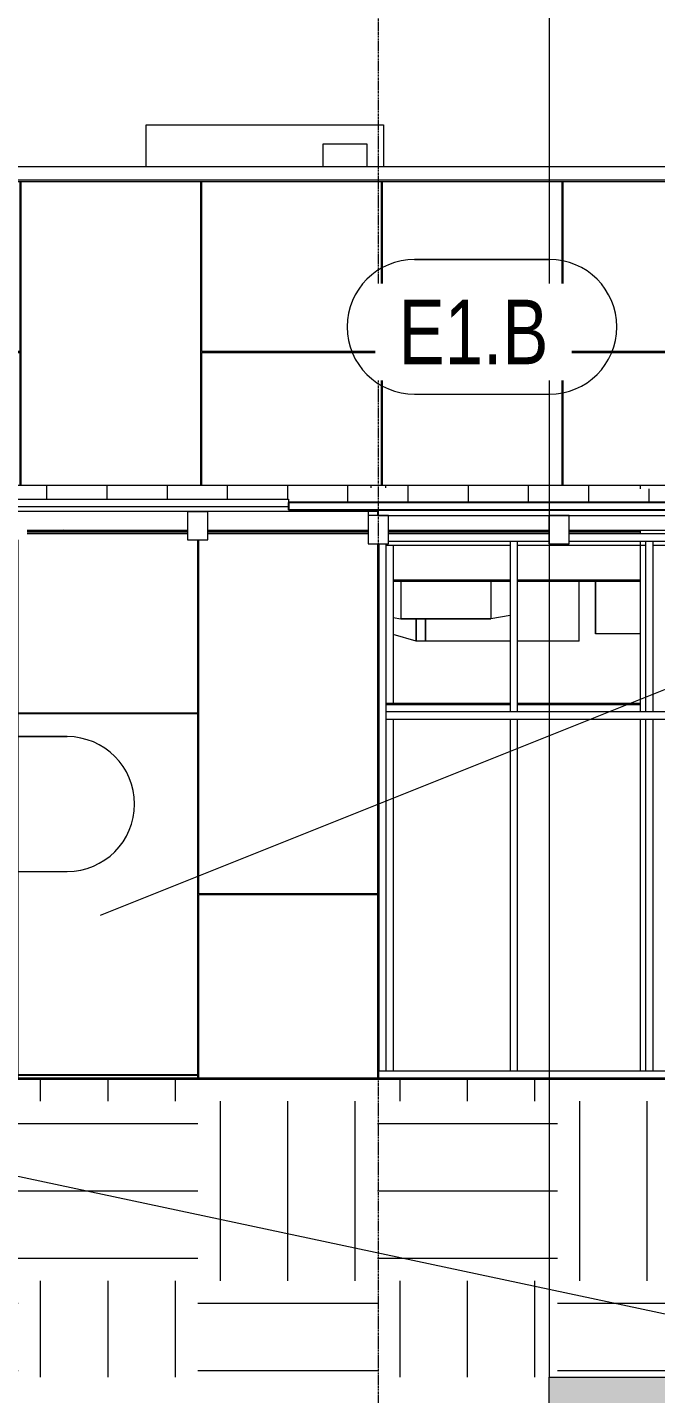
# Model space of a CAD drawing. Header units: inches. Extents: x 20230 to 40520, y -638 to 835.
# Drawn here: x 22449.3 to 22617.1, y -84.1 to 280.7 of the extents above; entities that cross this region are included whole.
import ezdxf

# ---------------------------------------------------------------- set-up
doc = ezdxf.new("R2010")
doc.units = ezdxf.units.IN
doc.header["$MEASUREMENT"] = 0
doc.linetypes.add('Grid Line 1_2_', pattern=[0.875, 0.5, -0.125, 0.125, -0.125])
for name, color, linetype, lineweight in [('A-ANNO-KEYN', 231, 'Continuous', 9), ('A-FLOR-LEVL', 51, 'Continuous', 9), ('A-GLAZ-CWMG', 51, 'Continuous', 9), ('A-ROOF', 132, 'Continuous', 9), ('A-ROOF-PATT', 132, 'Continuous', 9), ('A-WALL', 113, 'Continuous', 9), ('A-WALL-IDEN', 211, 'Continuous', 9), ('A-WALL-PATT', 111, 'Continuous', 9), ('C-TOPO', 7, 'Continuous', 9), ('G-ANNO-SYMB', 111, 'Continuous', 9), ('I-WALL', 2, 'Continuous', 9), ('M-EQPM', 50, 'Continuous', 9), ('M-HVAC-DUCT', 70, 'Continuous', 9), ('M-HVAC-DUCT-ANNO', 70, 'Continuous', 9), ('S-BEAM', 12, 'Continuous', 9), ('S-COLS', 52, 'Continuous', 9), ('S-GRID', 1, 'Continuous', 9)]:
    doc.layers.add(name, color=color, linetype=linetype, lineweight=lineweight)
doc.styles.add('Century Gothic', font='GOTHIC.TTF', dxfattribs={"width": 0.8, "height": 17.245342})

# ---------------------------------------------------------------- blocks, each defined once
blk = doc.blocks.new('Girt_C - 8_D-1405486-Elevation - West')
at = {"layer": 'S-BEAM'}
for p, q in [((22542.93, 100.3), (22543.18, 100.3)), ((22543.18, 99.82), (22542.93, 99.82)), ((22545.18, 100.3), (22578.24, 100.3)), ((22578.24, 99.82), (22545.18, 99.82)), ((22580.24, 100.3), (22613.05, 100.3)), ((22613.05, 99.82), (22580.24, 99.82)), ((22542.93, 96.32), (22543.18, 96.32))]:
    blk.add_line(p, q, dxfattribs=at)
blk = doc.blocks.new('W-Wide Flange-Column - B4_F-1389255-Elevation - West')
at = {"layer": 'S-COLS'}
for p, q in [((22547.05, 142.44), (22547.05, 100.3)), ((22547.05, 96), (22547.05, 2))]:
    blk.add_line(p, q, dxfattribs=at)
blk = doc.blocks.new('Carrier_48TC_Standard_Efficiency_Gas_Heat_Electric_Cooling_Packaged_Rooftop_Unit_3_to_15_nominal_tons - 15 ton 48TC__16-873539-Elevation - West')
at = {"layer": 'M-EQPM'}
for p, q in [((22481.05, 254.7), (22544.43, 254.7)), ((22481.05, 243.5), (22481.05, 254.7)), ((22544.43, 254.7), (22544.43, 243.5)), ((22540.05, 249.58), (22528.18, 249.58)), ((22528.18, 249.58), (22528.18, 243.5)), ((22540.05, 243.5), (22540.05, 249.58))]:
    blk.add_line(p, q, dxfattribs=at)
blk = doc.blocks.new('W-Wide Flange - W12X19-1098423-Elevation - West')
at = {"layer": 'S-BEAM'}
for p, q in [((22547.05, 133.2), (22578.24, 133.2)), ((22547.05, 132.85), (22578.24, 132.85)), ((22580.24, 133.2), (22613.05, 133.2)), ((22580.24, 132.85), (22613.05, 132.85))]:
    blk.add_line(p, q, dxfattribs=at)
blk = doc.blocks.new('Rectangular Mullion - Exterior 2_ x 4_5_-1135311-Elevation - West')
at = {"layer": 'A-GLAZ-CWMG'}
for p in [(22543.18, 0), (22579.24, 2)]:
    blk.add_line(p, (22543.18, 2), dxfattribs=at)
blk = doc.blocks.new('Rectangular Mullion - Exterior 2_ x 4_5_-1142371-Elevation - West')
at = {"layer": 'A-GLAZ-CWMG'}
for p, q in [((22543.18, 142.86), (22543.18, 97)), ((22545.18, 97), (22545.18, 142.86))]:
    blk.add_line(p, q, dxfattribs=at)
blk = doc.blocks.new('Rectangular Mullion - Exterior 2_ x 4_5_-1142372-Elevation - West')
at = {"layer": 'A-GLAZ-CWMG'}
for p, q in [((22543.18, 97), (22543.18, 2)), ((22545.18, 2), (22545.18, 97)), ((22545.18, 2), (22543.18, 2))]:
    blk.add_line(p, q, dxfattribs=at)
blk = doc.blocks.new('Rectangular Mullion - Exterior 2_ x 4_5_-1135317-Elevation - West')
at = {"layer": 'A-GLAZ-CWMG'}
for p, q in [((22579.24, 145.5), (22545.8, 145.5)), ((22545.8, 143.5), (22579.24, 143.5))]:
    blk.add_line(p, q, dxfattribs=at)
blk = doc.blocks.new('Rectangular Mullion - Exterior 2_ x 4_5_-769167-Elevation - West')
at = {"layer": 'A-GLAZ-CWMG'}
blk.add_line((22615.43, 2), (22579.24, 2), dxfattribs=at)
blk = doc.blocks.new('Rectangular Mullion - Exterior 2_ x 4_5_-1135305-Elevation - West')
at = {"layer": 'A-GLAZ-CWMG'}
for p, q in [((22615.43, 98), (22579.24, 98)), ((22579.24, 96), (22615.43, 96))]:
    blk.add_line(p, q, dxfattribs=at)
blk = doc.blocks.new('Rectangular Mullion - Exterior 2_ x 4_5_-827470-Elevation - West')
at = {"layer": 'A-GLAZ-CWMG'}
for p, q in [((22578.24, 96), (22580.24, 96)), ((22578.24, 96), (22578.24, 2)), ((22580.24, 2), (22580.24, 96)), ((22580.24, 2), (22578.24, 2))]:
    blk.add_line(p, q, dxfattribs=at)
blk = doc.blocks.new('Rectangular Mullion - Exterior 2_ x 4_5_-1142358-Elevation - West')
at = {"layer": 'A-GLAZ-CWMG'}
for p, q in [((22578.24, 143.5), (22580.24, 143.5)), ((22578.24, 143.5), (22578.24, 98)), ((22580.24, 98), (22580.24, 143.5)), ((22580.24, 98), (22578.24, 98))]:
    blk.add_line(p, q, dxfattribs=at)
blk = doc.blocks.new('Rectangular Mullion - Exterior 2_ x 4_5_-1135276-Elevation - West')
at = {"layer": 'A-GLAZ-CWMG'}
for p, q in [((22588.55, 145.5), (22579.24, 145.5)), ((22579.24, 143.5), (22588.55, 143.5)), ((22615.43, 145.5), (22594.05, 145.5)), ((22594.05, 143.5), (22615.43, 143.5))]:
    blk.add_line(p, q, dxfattribs=at)
blk = doc.blocks.new('Rectangular Mullion - Exterior 2_ x 4_5_-1135280-Elevation - West')
at = {"layer": 'A-GLAZ-CWMG'}
blk.add_line((22651.62, 2), (22615.43, 2), dxfattribs=at)
blk = doc.blocks.new('Rectangular Mullion - Exterior 2_ x 4_5_-1135281-Elevation - West')
at = {"layer": 'A-GLAZ-CWMG'}
for p, q in [((22651.62, 98), (22615.43, 98)), ((22615.43, 96), (22651.62, 96))]:
    blk.add_line(p, q, dxfattribs=at)
blk = doc.blocks.new('Rectangular Mullion - Exterior 2_ x 4_5_-1142343-Elevation - West')
at = {"layer": 'A-GLAZ-CWMG'}
for p, q in [((22614.43, 96), (22616.43, 96)), ((22614.43, 96), (22614.43, 2)), ((22616.43, 2), (22616.43, 96)), ((22616.43, 2), (22614.43, 2))]:
    blk.add_line(p, q, dxfattribs=at)
blk = doc.blocks.new('Rectangular Mullion - Exterior 2_ x 4_5_-1142344-Elevation - West')
at = {"layer": 'A-GLAZ-CWMG'}
for p, q in [((22614.43, 143.5), (22616.43, 143.5)), ((22614.43, 143.5), (22614.43, 98)), ((22616.43, 98), (22616.43, 143.5)), ((22616.43, 98), (22614.43, 98))]:
    blk.add_line(p, q, dxfattribs=at)
blk = doc.blocks.new('Rectangular Mullion - Exterior 2_ x 4_5_-V4-Elevation - West')
at = {"layer": 'A-GLAZ-CWMG'}
for p, q in [((22636.8, 145.5), (22615.43, 145.5)), ((22615.43, 143.5), (22636.8, 143.5)), ((22651.62, 145.5), (22642.3, 145.5)), ((22642.3, 143.5), (22651.62, 143.5))]:
    blk.add_line(p, q, dxfattribs=at)
blk = doc.blocks.new('Rectangular Mullion - Exterior 2_ x 4_5_-1135285-Elevation - West')
at = {"layer": 'A-GLAZ-CWMG'}
for p, q in [((22545.18, 96), (22545.18, 98)), ((22579.24, 98), (22545.18, 98)), ((22545.18, 96), (22579.24, 96))]:
    blk.add_line(p, q, dxfattribs=at)
blk = doc.blocks.new('Dimension Lumber - 5_5 x 7_5 Glulam-1403169-Elevation - West')
at = {"layer": 'S-BEAM'}
for p, q in [((22787.05, 150.35), (22781.55, 150.35)), ((22781.55, 150.35), (22781.55, 142.86)), ((22787.05, 142.86), (22787.05, 150.35)), ((22781.55, 142.86), (22787.05, 142.86))]:
    blk.add_line(p, q, dxfattribs=at)
blk = doc.blocks.new('Dimension Lumber - 5_5 x 7_5 Glulam-V9-Elevation - West')
at = {"layer": 'S-BEAM'}
for p, q in [((22540.3, 151.52), (22540.3, 150.35)), ((22545.8, 150.35), (22540.3, 150.35)), ((22540.3, 150.35), (22540.3, 142.86)), ((22545.8, 142.86), (22545.8, 150.35)), ((22540.3, 142.86), (22545.8, 142.86))]:
    blk.add_line(p, q, dxfattribs=at)
blk = doc.blocks.new('Dimension Lumber - 5_5 x 7_5 Glulam-1403168-Elevation - West')
at = {"layer": 'S-BEAM'}
for p, q in [((22492.05, 151.52), (22492.05, 151.35)), ((22497.55, 151.35), (22492.05, 151.35)), ((22492.05, 151.35), (22492.05, 143.86)), ((22497.55, 151.35), (22497.55, 151.52)), ((22497.55, 143.86), (22497.55, 151.35)), ((22492.05, 143.86), (22497.55, 143.86))]:
    blk.add_line(p, q, dxfattribs=at)
blk = doc.blocks.new('Girt_C - 8_D-V11-Elevation - West')
at = {"layer": 'S-BEAM'}
for p, q in [((22449.3, 146.42), (22492.05, 146.42)), ((22497.55, 146.42), (22540.3, 146.42)), ((22545.8, 146.42), (22588.55, 146.42)), ((22594.05, 146.42), (22613.05, 146.42)), ((22492.05, 145.94), (22449.3, 145.94)), ((22540.3, 145.94), (22497.55, 145.94)), ((22542.93, 142.44), (22543.18, 142.44)), ((22545.18, 142.44), (22578.24, 142.44)), ((22588.55, 145.94), (22545.8, 145.94)), ((22580.24, 142.44), (22614.43, 142.44)), ((22613.05, 145.94), (22594.05, 145.94)), ((22616.43, 142.44), (22650.62, 142.44))]:
    blk.add_line(p, q, dxfattribs=at)
blk = doc.blocks.new('HSS-Hollow Structural Section - HSS1-1_2X1-1_2X1_8 - Obsolete-1396620-Elevation - West')
at = {"layer": 'S-BEAM'}
blk.add_line((20878.55, 151.53), (22542.93, 151.53), dxfattribs=at)
blk = doc.blocks.new('HSS-Hollow Structural Section - HSS1-1_2X1-1_2X1_8 - Obsolete-1396638-Elevation - West')
at = {"layer": 'S-BEAM'}
for p, q in [((22808.3, 151.91), (22542.93, 151.91)), ((22542.93, 151.86), (22542.93, 151.91)), ((22542.93, 151.62), (22542.93, 151.86)), ((22542.93, 150.59), (22542.93, 151.62)), ((22542.93, 150.36), (22542.93, 150.59)), ((22542.93, 150.36), (22808.3, 150.36)), ((22808.3, 151.91), (22808.3, 151.86)), ((22808.3, 151.86), (22808.3, 151.62)), ((22808.3, 151.62), (22808.3, 150.59)), ((22808.3, 150.59), (22808.3, 150.36))]:
    blk.add_line(p, q, dxfattribs=at)
blk = doc.blocks.new('Rectangular Elbow - Radius - 1 W-1453818-Elevation - West')
at = {"layer": 'M-HVAC-DUCT'}
for p, q in [((22601.05, 132.85), (22601.05, 118.82)), ((22601.05, 118.82), (22601.05, 132.85)), ((22613.01, 118.82), (22601.05, 118.82))]:
    blk.add_line(p, q, dxfattribs=at)
blk = doc.blocks.new('Rectangular Transition - Angle - 45 Degree-1453822-Elevation - West')
at = {"layer": 'M-HVAC-DUCT'}
for p, q in [((22553.19, 122.82), (22553.19, 116.82)), ((22553.19, 116.82), (22547.05, 118.64))]:
    blk.add_line(p, q, dxfattribs=at)
blk = doc.blocks.new('Rectangular Elbow - Mitered - Standard-1469788-Elevation - West')
at = {"layer": 'M-HVAC-DUCT'}
for p, q in [((22596.66, 116.82), (22596.66, 132.85)), ((22555.66, 116.82), (22555.66, 122.82)), ((22578.24, 116.82), (22555.66, 116.82)), ((22596.66, 116.82), (22580.24, 116.82))]:
    blk.add_line(p, q, dxfattribs=at)
blk = doc.blocks.new('Rectangular Elbow - Radius - 1 W-1463498-Elevation - West')
at = {"layer": 'M-HVAC-DUCT'}
for p, q in [((22549.05, 132.84), (22549.05, 122.82)), ((22573.05, 132.84), (22573.05, 122.82)), ((22549.05, 122.82), (22573.05, 122.82)), ((22573.05, 122.82), (22549.05, 122.82))]:
    blk.add_line(p, q, dxfattribs=at)
blk = doc.blocks.new('Rectangular Transition - Angle - 45 Degree-1557718-Elevation - West')
at = {"layer": 'M-HVAC-DUCT'}
for p, q in [((22547.05, 123.15), (22549.05, 122.82)), ((22549.05, 122.82), (22573.05, 122.82)), ((22578.24, 123.68), (22573.05, 122.82))]:
    blk.add_line(p, q, dxfattribs=at)
blk = doc.blocks.new('Section - 3_32_ x 3_8_-18514-Elevation - West')
at = {"layer": 'G-ANNO-SYMB'}
blk.add_hatch(color=256, dxfattribs=at).paths.add_polyline_path([(22320.83, -79.66), (22248.83, -79.66), (22248.83, -97.66), (22320.83, -97.66)], flags=0)
for p, q in [((22248.83, -97.66), (22248.83, -79.66)), ((22248.83, -79.66), (22320.83, -79.66)), ((22320.83, -79.66), (22320.83, -97.66)), ((22320.83, -97.66), (22248.83, -97.66))]:
    blk.add_line(p, q, dxfattribs=at)
blk = doc.blocks.new('Wall Tag - 1_4_-1369832-Elevation - West')
at = {"layer": 'A-WALL-IDEN', "color": 153}
for p, q in [((22653.51, 91.34), (22689.51, 91.34)), ((22689.51, 91.34), (22653.51, 91.34)), ((22653.51, 55.34), (22689.51, 55.34)), ((22653.51, 55.34), (22689.51, 55.34))]:
    blk.add_line(p, q, dxfattribs=at)
for centre, start, end in [((22653.51, 73.34), 90, 270), ((22653.51, 73.34), 90, 270), ((22689.51, 73.34), 270, 90), ((22689.51, 73.34), 270, 90)]:
    blk.add_arc(centre, 18, start, end, dxfattribs=at)

msp = doc.modelspace()

# ---------------------------------------------------------------- hatches: boundary and pattern name
at = {"layer": 'A-ROOF-PATT'}
h = msp.add_hatch(dxfattribs=at)
h.set_pattern_fill('FP_2', color=256, style=0, pattern_type=2)
h.set_pattern_definition([(90, (180.953, -760.156), (-16.082, 1e-15), [])])
h.paths.add_polyline_path([(22666.03, 153.89), (22808.3, 153.89), (22808.3, 157.35), (22786.55, 157.35), (22786.55, 158.5), (22617.8, 158.5), (22617.8, 157.5), (22613.05, 157.5), (22613.05, 158.5), (22545, 158.5), (22544.98, 157.82), (22543.92, 157.77), (22541.1, 157.82), (22541.1, 158.5), (22352, 158.5), (22351.98, 157.82), (22350.92, 157.77), (22348.1, 157.83), (22348.1, 158.5), (22338.74, 158.5), (22338.74, 187.44), (21121.8, 187.45), (21121.8, 187.6), (20889.05, 187.6), (20889.05, 157.87), (20878.55, 157.87), (20878.55, 154.73), (22519.05, 154.69), (22519.05, 153.89), (22661.19, 153.89)], flags=0)
at = {"layer": 'A-WALL-PATT'}
h = msp.add_hatch(dxfattribs=at)
h.set_pattern_fill('FP_8', color=256, style=0, pattern_type=2)
h.set_pattern_definition([(0, (22351.02, 49.25), (-193, 193), [48, -145]), (90, (22351.02, 49.25), (-193, 1e-14), [96.25, -96.75]), (180, (22399.02, 145.5), (-193, 193), [48, -145]), (90, (22399.02, 49.25), (-193, 1e-14), [96.25, -96.75]), (180, (22399.02, 145.75), (-193, 193), [48, -145]), (90, (22399.02, 145.75), (-193, 1e-14), [96.25, -96.75]), (0, (22351.02, 242), (-193, 193), [48, -145]), (90, (22351.02, 145.75), (-193, 1e-14), [96.25, -96.75]), (0, (22399.27, 97.25), (-193, 193), [48, -145]), (90, (22399.27, 49), (-193, 1e-14), [48.25, -144.75]), (90, (22447.27, 49), (-193, 1e-14), [48.25, -144.75]), (0, (22399.27, 193.75), (-193, 193), [48, -145]), (90, (22399.27, 97.5), (-193, 1e-14), [96.25, -96.75]), (180, (22447.27, 97.5), (-193, 193), [48, -145]), (90, (22447.27, 97.5), (-193, 1e-14), [96.25, -96.75]), (90, (22399.27, 194), (-193, 1e-14), [48, -145]), (180, (22447.27, 194), (-193, 193), [48, -145]), (90, (22447.27, 194), (-193, 1e-14), [48, -145]), (0, (22447.52, 49.25), (-193, 193), [48, -145]), (90, (22447.52, 49.25), (-193, 1e-14), [96.25, -96.75]), (180, (22495.52, 145.5), (-193, 193), [48, -145]), (90, (22495.52, 49.25), (-193, 1e-14), [96.25, -96.75]), (180, (22495.52, 145.75), (-193, 193), [48, -145]), (90, (22495.52, 145.75), (-193, 1e-14), [96.25, -96.75]), (180, (22495.52, 242), (-193, 193), [48, -145]), (90, (22447.52, 145.75), (-193, 1e-14), [96.25, -96.75]), (0, (22495.77, 97.25), (-193, 193), [48, -145]), (90, (22495.77, 49), (-193, 1e-14), [48.25, -144.75]), (90, (22543.77, 49), (-193, 1e-14), [48.25, -144.75]), (0, (22495.77, 193.75), (-193, 193), [48, -145]), (90, (22495.77, 97.5), (-193, 1e-14), [96.25, -96.75]), (180, (22543.77, 97.5), (-193, 193), [48, -145]), (90, (22543.77, 97.5), (-193, 1e-14), [96.25, -96.75]), (90, (22495.77, 194), (-193, 1e-14), [48, -145]), (180, (22543.77, 194), (-193, 193), [48, -145]), (90, (22543.77, 194), (-193, 1e-14), [48, -145])])
h.paths.add_polyline_path([(22540.14, 158.5), (22798.3, 158.5), (22798.3, 239.46), (22338.74, 239.46), (22338.74, 158.5), (22530.46, 158.5)], flags=0)
h = msp.add_hatch(dxfattribs=at)
h.set_pattern_fill('FP_3', color=256, style=0, pattern_type=2)
h.set_pattern_definition([(0, (22543.18, 1), (-193, 193), [48, -145]), (90, (22543.18, 1), (-193, 1e-14), [96.25, -96.75]), (180, (22591.18, 97.25), (-193, 193), [48, -145]), (90, (22591.18, 1), (-193, 1e-14), [96.25, -96.75]), (180, (22591.18, 97.5), (-193, 193), [48, -145]), (90, (22591.18, 97.5), (-193, 1e-14), [96.25, -96.75]), (0, (22543.18, 193.75), (-193, 193), [48, -145]), (90, (22543.18, 97.5), (-193, 1e-14), [96.25, -96.75]), (0, (22591.43, 49), (-193, 193), [48, -145]), (90, (22591.43, 0.75), (-193, 1e-14), [48.25, -144.75]), (90, (22639.43, 0.75), (-193, 1e-14), [48.25, -144.75]), (0, (22591.43, 145.5), (-193, 193), [48, -145]), (90, (22591.43, 49.25), (-193, 1e-14), [96.25, -96.75]), (180, (22639.43, 49.25), (-193, 193), [48, -145]), (90, (22639.43, 49.25), (-193, 1e-14), [96.25, -96.75]), (90, (22591.43, 145.75), (-193, 1e-14), [48, -145]), (180, (22639.43, 145.75), (-193, 193), [48, -145]), (90, (22639.43, 145.75), (-193, 1e-14), [48, -145]), (0, (22639.68, 1), (-193, 193), [48, -145]), (90, (22639.68, 1), (-193, 1e-14), [96.25, -96.75]), (180, (22687.68, 97.25), (-193, 193), [48, -145]), (90, (22687.68, 1), (-193, 1e-14), [96.25, -96.75]), (180, (22687.68, 97.5), (-193, 193), [48, -145]), (90, (22687.68, 97.5), (-193, 1e-14), [96.25, -96.75]), (180, (22687.68, 193.75), (-193, 193), [48, -145]), (90, (22639.68, 97.5), (-193, 1e-14), [96.25, -96.75]), (0, (22687.93, 49), (-193, 193), [48, -145]), (90, (22687.93, 0.75), (-193, 1e-14), [48.25, -144.75]), (90, (22735.93, 0.75), (-193, 1e-14), [48.25, -144.75]), (0, (22687.93, 145.5), (-193, 193), [48, -145]), (90, (22687.93, 49.25), (-193, 1e-14), [96.25, -96.75]), (180, (22735.93, 49.25), (-193, 193), [48, -145]), (90, (22735.93, 49.25), (-193, 1e-14), [96.25, -96.75]), (90, (22687.93, 145.75), (-193, 1e-14), [48, -145]), (180, (22735.93, 145.75), (-193, 193), [48, -145]), (90, (22735.93, 145.75), (-193, 1e-14), [48, -145])])
h.paths.add_polyline_path([(22491.73, 0), (22542.93, 0), (22542.93, 142.86), (22540.3, 142.86), (22540.3, 145.5), (22497.55, 145.5), (22497.55, 143.86), (22492.05, 143.86), (22492.05, 145.5), (22449.3, 145.5), (22449.3, 143.86), (22443.8, 143.86), (22443.8, 145.5), (22401.05, 145.5), (22401.05, 143.86), (22395.55, 143.86), (22395.55, 145.5), (22352.8, 145.5), (22352.8, 143.86), (22347.3, 143.86), (22347.3, 145.5), (22336.55, 145.5), (22336.55, 0), (22472.16, 0)], flags=0)
at = {"layer": 'C-TOPO'}
h = msp.add_hatch(dxfattribs=at)
h.set_pattern_fill('FP_12', color=256, style=0, pattern_type=2)
h.set_pattern_definition([(0, (22782.816, 0), (48, 48), [48, -48]), (0, (22782.816, 18), (48, 48), [48, -48]), (0, (22782.816, 36), (48, 48), [48, -48]), (90, (22788.816, 42), (-48, 48), [48, -48]), (90, (22806.816, 42), (-48, 48), [48, -48]), (90, (22824.816, 42), (-48, 48), [48, -48])])
h.paths.add_polyline_path([(23034, -79.68), (23034, 0), (20555.04, 0), (20555.04, -79.68), (23032.45, -79.68)], flags=0)

# ---------------------------------------------------------------- linework, layer by layer
at = {"layer": 'A-ANNO-KEYN', "color": 153}
for p, q in [((22468.83, 43.64), (22969.88, 244.02)), ((22227.12, 20.57), (22969.88, -137.14))]:
    msp.add_line(p, q, dxfattribs=at)
at = {"layer": 'A-FLOR-LEVL', "linetype": 'Grid Line 1_2_'}
msp.add_line((20361.6, 0), (23817.88, 0), dxfattribs=at)
at = {"layer": 'A-ROOF'}
for p, q in [((20878.55, 154.73), (22519.05, 154.73)), ((22519.05, 154.73), (22519.05, 153.89)), ((22519.05, 152.73), (20878.55, 152.73))]:
    msp.add_line(p, q, dxfattribs=at)
at = {"layer": 'A-ROOF', "lineweight": 25}
for p, q in [((22808.3, 153.89), (22519.05, 153.89)), ((22519.05, 153.89), (22519.05, 151.89)), ((22519.05, 151.89), (22808.3, 151.89))]:
    msp.add_line(p, q, dxfattribs=at)
at = {"layer": 'A-WALL'}
for p, q in [((22798.3, 243.5), (22337.74, 243.5)), ((22798.3, 239.5), (22337.24, 239.5)), ((22798.3, 239.46), (22337.28, 239.46)), ((22337.74, 240), (22798.3, 240)), ((22338.74, 158.5), (22798.3, 158.5)), ((22492.05, 145.5), (22449.3, 145.5)), ((22540.3, 145.5), (22497.55, 145.5)), ((22542.93, 0), (22542.93, 142.86))]:
    msp.add_line(p, q, dxfattribs=at)
at = {"layer": 'C-TOPO', "lineweight": 35}
for p, q in [((22472.16, 0), (21803.28, 0)), ((22588.7, 0), (22472.16, 0)), ((22956.74, 0), (22588.7, 0))]:
    msp.add_line(p, q, dxfattribs=at)
at = {"layer": 'C-TOPO'}
for p, q in [((21803.28, 0), (22472.16, 0)), ((22472.16, 0), (22588.7, 0)), ((22956.74, 0), (22588.7, 0))]:
    msp.add_line(p, q, dxfattribs=at)
at = {"layer": 'G-ANNO-SYMB'}
msp.add_line((22588.63, 545.16), (22588.63, -79.66), dxfattribs=at)
at = {"layer": 'I-WALL'}
for p, q in [((22613.05, 157.5), (22613.05, 158.5)), ((22449.3, 146.5), (22492.05, 146.5)), ((22460.92, 146.42), (22459.01, 146.5)), ((22497.55, 146.5), (22540.3, 146.5)), ((22545.8, 146.5), (22588.55, 146.5)), ((22594.05, 146.5), (22636.8, 146.5)), ((22613.05, 145.5), (22613.05, 146.5)), ((22613.05, 98), (22613.05, 143.5)), ((22613.05, 2), (22613.05, 96))]:
    msp.add_line(p, q, dxfattribs=at)
at = {"layer": 'M-HVAC-DUCT'}
for p, q in [((22553.19, 116.82), (22553.19, 122.82)), ((22555.66, 122.82), (22555.66, 116.82)), ((22555.66, 116.82), (22553.19, 116.82))]:
    msp.add_line(p, q, dxfattribs=at)
at = {"layer": 'M-HVAC-DUCT-ANNO'}
msp.add_line((22601.05, 132.85), (22601.05, 118.82), dxfattribs=at)
at = {"layer": 'S-COLS'}
for p, q in [((22541.05, 158.5), (22541.05, 157.78)), ((22545.05, 157.78), (22545.05, 158.5))]:
    msp.add_line(p, q, dxfattribs=at)
at = {"layer": 'S-GRID', "linetype": 'Grid Line 1_2_'}
msp.add_line((22543.05, -273.16), (22543.05, 738.66), dxfattribs=at)
msp.add_line((22543.05, -273.16), (22543.05, 738.66), dxfattribs=at)

# ---------------------------------------------------------------- block references
at = {"layer": 'A-GLAZ-CWMG'}
for name in ['Rectangular Mullion - Exterior 2_ x 4_5_-1142371-Elevation - West', 'Rectangular Mullion - Exterior 2_ x 4_5_-1135317-Elevation - West', 'Rectangular Mullion - Exterior 2_ x 4_5_-1142358-Elevation - West', 'Rectangular Mullion - Exterior 2_ x 4_5_-1135276-Elevation - West', 'Rectangular Mullion - Exterior 2_ x 4_5_-1142344-Elevation - West', 'Rectangular Mullion - Exterior 2_ x 4_5_-V4-Elevation - West', 'Rectangular Mullion - Exterior 2_ x 4_5_-1142372-Elevation - West', 'Rectangular Mullion - Exterior 2_ x 4_5_-1135285-Elevation - West', 'Rectangular Mullion - Exterior 2_ x 4_5_-827470-Elevation - West', 'Rectangular Mullion - Exterior 2_ x 4_5_-1135305-Elevation - West', 'Rectangular Mullion - Exterior 2_ x 4_5_-1142343-Elevation - West', 'Rectangular Mullion - Exterior 2_ x 4_5_-1135281-Elevation - West', 'Rectangular Mullion - Exterior 2_ x 4_5_-1135311-Elevation - West', 'Rectangular Mullion - Exterior 2_ x 4_5_-769167-Elevation - West', 'Rectangular Mullion - Exterior 2_ x 4_5_-1135280-Elevation - West']:
    msp.add_blockref(name, (0, 0), dxfattribs=at)
at = {"layer": 'A-WALL-IDEN', "color": 153}
for p in [(-100.78, 127.42), (-229.56, 0)]:
    msp.add_blockref('Wall Tag - 1_4_-1369832-Elevation - West', p, dxfattribs=at)
at = {"layer": 'G-ANNO-SYMB'}
msp.add_blockref('Section - 3_32_ x 3_8_-18514-Elevation - West', (339.8, 0), dxfattribs=at)
at = {"layer": 'M-EQPM'}
msp.add_blockref('Carrier_48TC_Standard_Efficiency_Gas_Heat_Electric_Cooling_Packaged_Rooftop_Unit_3_to_15_nominal_tons - 15 ton 48TC__16-873539-Elevation - West', (0, 0), dxfattribs=at)
at = {"layer": 'M-HVAC-DUCT'}
for name in ['Rectangular Elbow - Radius - 1 W-1463498-Elevation - West', 'Rectangular Elbow - Mitered - Standard-1469788-Elevation - West', 'Rectangular Elbow - Radius - 1 W-1453818-Elevation - West', 'Rectangular Transition - Angle - 45 Degree-1557718-Elevation - West', 'Rectangular Transition - Angle - 45 Degree-1453822-Elevation - West']:
    msp.add_blockref(name, (0, 0), dxfattribs=at)
at = {"layer": 'S-BEAM'}
for name, p in [('HSS-Hollow Structural Section - HSS1-1_2X1-1_2X1_8 - Obsolete-1396620-Elevation - West', (0, 0)), ('Dimension Lumber - 5_5 x 7_5 Glulam-1403168-Elevation - West', (0, 0)), ('Dimension Lumber - 5_5 x 7_5 Glulam-V9-Elevation - West', (0, 0)), ('HSS-Hollow Structural Section - HSS1-1_2X1-1_2X1_8 - Obsolete-1396638-Elevation - West', (0, 0)), ('Dimension Lumber - 5_5 x 7_5 Glulam-1403169-Elevation - West', (-193, 0)), ('Girt_C - 8_D-V11-Elevation - West', (0, 0)), ('W-Wide Flange - W12X19-1098423-Elevation - West', (0, 0)), ('Girt_C - 8_D-1405486-Elevation - West', (0, 0))]:
    msp.add_blockref(name, p, dxfattribs=at)
at = {"layer": 'S-COLS'}
msp.add_blockref('W-Wide Flange-Column - B4_F-1389255-Elevation - West', (0, 0), dxfattribs=at)

# ---------------------------------------------------------------- next in the draw order: texts
at = {"layer": 'A-WALL-IDEN', "insert": (22568.46, 208.03), "char_height": 17.245, "width": 43.848, "attachment_point": 2, "line_spacing_factor": 0.984117, "style": 'Century Gothic', "bg_fill": 3, "box_fill_scale": 1.25, "bg_fill_color": 0, "bg_fill_transparency": 0}
msp.add_mtext('E1.B', dxfattribs=at)

doc.saveas('drawing.dxf')
